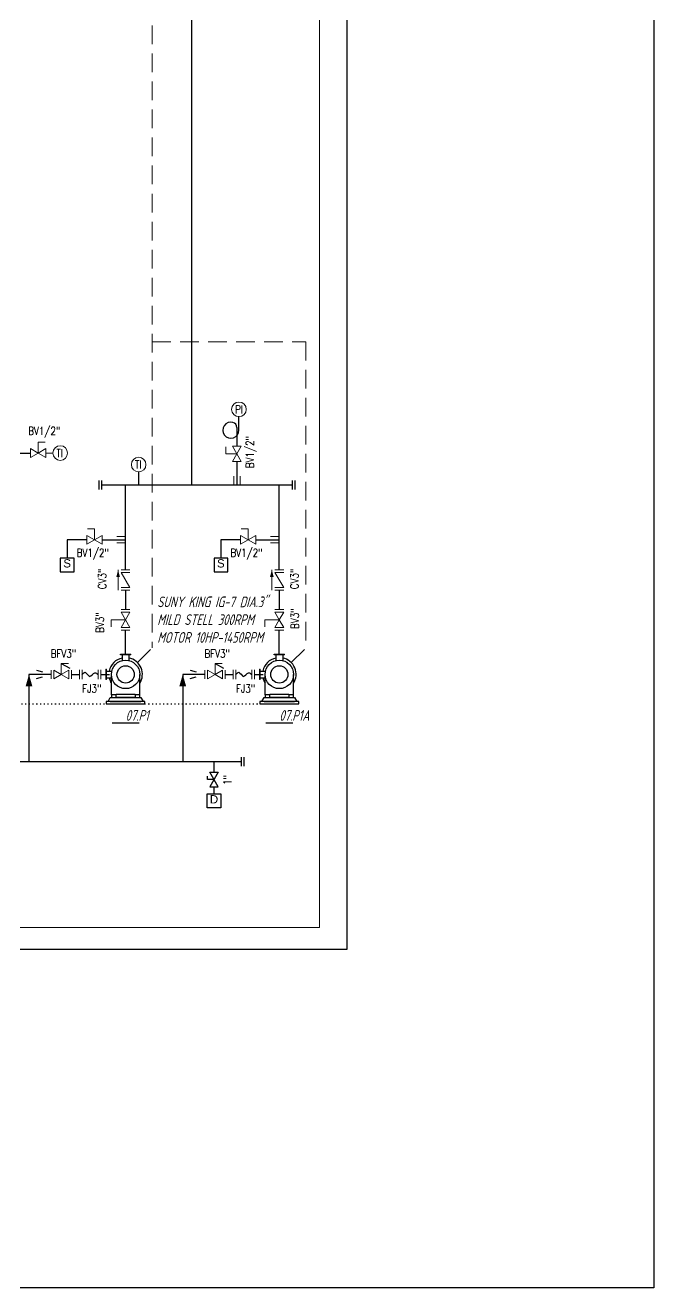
# Model space of a CAD drawing. Extents: x -29512 to 147477, y -5232 to 39709.
# Drawn here: x 140881.8 to 140940.7, y 9031.2 to 9149.5 of the extents above; entities that cross this region are included whole.
import ezdxf
from ezdxf.enums import TextEntityAlignment as Align

# ---------------------------------------------------------------- set-up
doc = ezdxf.new("R2010")
doc.units = 0
for name, pattern in [('DASHDOT', [25.4, 12.7, -6.35, 0, -6.35]), ('DOTTED', [0.25, 0, -0.25]), ('HIDDEN', [0.375, 0.25, -0.125])]:
    doc.linetypes.add(name, pattern=pattern)
doc.layers.get('0').update_dxf_attribs({"linetype": 'CONTINUOUS'})
for name, color, linetype in [('6', 6, 'DASHDOT'), ('DIMENSION', 3, 'CONTINUOUS'), ('HATCH', 4, 'CONTINUOUS'), ('NUVOLA', 6, 'CONTINUOUS'), ('roller', 11, 'CONTINUOUS'), ('S', 7, 'CONTINUOUS')]:
    doc.layers.add(name, color=color, linetype=linetype)
for name, color, linetype, lineweight in [('DIMENSI', 20, 'CONTINUOUS', 9), ('FITTING', 7, 'CONTINUOUS', 13), ('TAG', 140, 'CONTINUOUS', 13)]:
    doc.layers.add(name, color=color, linetype=linetype, lineweight=lineweight)
doc.styles.add('A3', font='arial.ttf', dxfattribs={"height": 0.3})
doc.styles.add('Romans100', font='romans.shx', dxfattribs={"width": 0.8, "height": 200})
doc.styles.add('S', font='ITALIC', dxfattribs={"height": 6})
doc.styles.add('STYLE4', font='isocp.shx', dxfattribs={"width": 0.8, "oblique": 15, "height": 2})

# ---------------------------------------------------------------- blocks, each defined once
blk = doc.blocks.new('PRESA', base_point=(1.75, 0.1))
for p, q in [((1.5, 0.1), (1.5, 0.6)), ((1.5, 0.6), (2, 0.6)), ((2, 0.6), (2, 0.1)), ((2, 0.1), (1.5, 0.1))]:
    blk.add_line(p, q)
at = {"style": 'S', "width": 1.2}
blk.add_attdef('1', text='', height=0.3, dxfattribs=at).set_placement((1.75, 0.2), align=Align.CENTER)

msp = doc.modelspace()

# ---------------------------------------------------------------- linework, layer by layer
at = {"color": 6, "lineweight": 20}
for p, q in [((140909.378, 9064.9332), (140909.378, 9218.6933)), ((140843.033, 9064.9332), (140909.378, 9064.9332))]:
    msp.add_line(p, q, dxfattribs=at)
at = {"color": 7, "lineweight": 20}
for p, q in [((140883.6761, 9110.4169), (140883.0107, 9110.4169)), ((140883.0107, 9109.382), (140883.0107, 9110.4169)), ((140900.6016, 9109.9672), (140900.6016, 9109.3017)), ((140901.6365, 9109.3017), (140900.6016, 9109.3017)), ((140887.6261, 9102.2901), (140888.2916, 9102.2901)), ((140888.2916, 9101.2551), (140888.2916, 9102.2901)), ((140902.0333, 9102.2901), (140902.6988, 9102.2901)), ((140902.6988, 9101.2551), (140902.6988, 9102.2901)), ((140891.2037, 9093.7495), (140889.8383, 9093.7495)), ((140889.8383, 9093.084), (140889.8383, 9093.7495)), ((140904.2455, 9093.084), (140904.2455, 9093.7495)), ((140905.6109, 9093.7495), (140904.2455, 9093.7495)), ((140885.8415, 9089.6711), (140885.176, 9089.6711)), ((140885.176, 9088.6362), (140885.176, 9089.6711)), ((140900.2486, 9089.6711), (140899.5832, 9089.6711)), ((140899.5832, 9088.6362), (140899.5832, 9089.6711))]:
    msp.add_line(p, q, dxfattribs=at)
at = {"color": 7}
for p, q in [((140888.7202, 9105.9774), (140888.7202, 9106.8017)), ((140888.9675, 9105.9774), (140888.9675, 9106.8017)), ((140906.8334, 9105.9774), (140906.8334, 9106.8017)), ((140907.0807, 9105.9774), (140907.0807, 9106.8017)), ((140902.0781, 9080.0514), (140902.0781, 9080.8757)), ((140902.3255, 9080.0514), (140902.3255, 9080.8757))]:
    msp.add_line(p, q, dxfattribs=at)
at = {"color": 30, "lineweight": 20}
for p, q in [((140891.2037, 9098.4484), (140891.2037, 9098.4518)), ((140905.6109, 9098.4484), (140905.6109, 9098.4518))]:
    msp.add_line(p, q, dxfattribs=at)
for p, q in [((140899.0917, 9079.4879), (140899.8785, 9079.4879)), ((140899.8785, 9079.4879), (140899.0917, 9078.111)), ((140899.8785, 9078.111), (140899.0917, 9079.4879)), ((140898.895, 9078.7995), (140898.895, 9079.0945)), ((140899.4851, 9078.7995), (140898.895, 9078.7995)), ((140899.0917, 9078.111), (140899.8785, 9078.111))]:
    msp.add_line(p, q)
at = {"color": 7, "lineweight": 20}
for centre in [(140901.8274, 9113.4778), (140885.0791, 9109.382), (140892.4314, 9108.3007)]:
    msp.add_circle(centre, 0.6834, dxfattribs=at)
for points in [[(140887.1345, 9088.6362), (140887.4102, 9088.8336), (140887.8134, 9088.4528), (140888.3231, 9088.7861), (140888.6196, 9088.6362)], [(140901.5417, 9088.6362), (140901.8174, 9088.8336), (140902.2206, 9088.4528), (140902.7302, 9088.7861), (140903.0268, 9088.6362)]]:
    msp.add_spline(points, degree=3)
at = {"layer": '6', "color": 5, "linetype": 'Continuous', "ltscale": 5}
for p, q in [((140911.9737, 9062.8965), (140911.9737, 9220.948)), ((140832.6708, 9062.8965), (140911.9737, 9062.8965))]:
    msp.add_line(p, q, dxfattribs=at)
at = {"layer": 'DIMENSI', "color": 0, "linetype": 'ByBlock', "lineweight": 9}
for points in [[(140890.7209, 9090.5318), (140891.6866, 9090.5318)], [(140890.7209, 9090.4585), (140891.6866, 9090.4585)], [(140905.128, 9090.5318), (140906.0937, 9090.5318)], [(140905.128, 9090.4585), (140906.0937, 9090.4585)], [(140889.3466, 9088.1534), (140889.3466, 9089.1191)], [(140889.4198, 9088.1534), (140889.4198, 9089.1191)], [(140903.7537, 9088.1534), (140903.7537, 9089.1191)], [(140903.827, 9088.1534), (140903.827, 9089.1191)]]:
    msp.add_lwpolyline(points, close=True, dxfattribs=at)
at = {"layer": 'DIMENSION', "color": 4, "linetype": 'HIDDEN', "lineweight": 13, "ltscale": 7}
for p, q in [((140893.685, 9152.0645), (140893.685, 9091.1175)), ((140893.685, 9119.8129), (140908.0922, 9119.8129)), ((140908.0922, 9119.8129), (140908.0922, 9091.1175)), ((140892.3149, 9089.7474), (140893.685, 9091.1175)), ((140906.7221, 9089.7474), (140908.0922, 9091.1175))]:
    msp.add_line(p, q, dxfattribs=at)
at = {"layer": 'DIMENSION', "color": 0, "linetype": 'ByBlock', "ltscale": 0.5}
for p, q in [((140885.7289, 9101.2551), (140885.7289, 9099.5464)), ((140900.1361, 9101.2551), (140900.1361, 9099.5464)), ((140891.6866, 9090.4585), (140891.6866, 9090.5318)), ((140906.0937, 9090.4585), (140906.0937, 9090.5318)), ((140899.4851, 9080.4636), (140899.4851, 9079.4879)), ((140899.4851, 9078.111), (140899.4851, 9077.4359))]:
    msp.add_line(p, q, dxfattribs=at)
at = {"layer": 'DIMENSION', "color": 1}
for p, q in [((140889.9436, 9084.0967), (140892.4732, 9084.0967)), ((140904.3508, 9084.0967), (140906.8804, 9084.0967))]:
    msp.add_line(p, q, dxfattribs=at)
at = {"layer": 'DIMENSION', "color": 6, "linetype": 'ByBlock', "ltscale": 0.5}
msp.add_lwpolyline([(140940.703, 9031.1599), (140590.0902, 9031.1599), (140590.0902, 9245.4583), (140940.703, 9245.4583)], close=True, dxfattribs=at)
at = {"layer": 'DIMENSION', "color": 0, "linetype": 'ByBlock', "ltscale": 0.5}
for points in [[(140890.886, 9090.1752, 0.29941233), (140889.6647, 9088.9539)], [(140892.5363, 9087.8033, 0.52247313), (140891.5214, 9090.1752)], [(140905.2932, 9090.1752, 0.29941233), (140904.0719, 9088.9539)], [(140906.9435, 9087.8033, 0.52247313), (140905.9286, 9090.1752)], [(140889.6647, 9088.3185, 0.08899884), (140889.8711, 9087.8033)], [(140904.0719, 9088.3185, 0.08899884), (140904.2783, 9087.8033)]]:
    msp.add_lwpolyline(points, format="xyb", dxfattribs=at)
for points in [[(140890.7209, 9090.4585), (140890.7209, 9090.5318)], [(140890.886, 9090.4585), (140890.886, 9089.9304)], [(140891.5214, 9090.4585), (140891.5214, 9089.9304)], [(140905.128, 9090.4585), (140905.128, 9090.5318)], [(140905.2932, 9090.4585), (140905.2932, 9089.9304)], [(140905.9286, 9090.4585), (140905.9286, 9089.9304)], [(140889.3466, 9089.1191), (140889.4198, 9089.1191)], [(140889.4198, 9088.9539), (140889.9096, 9088.9539)], [(140903.7537, 9089.1191), (140903.827, 9089.1191)], [(140903.827, 9088.9539), (140904.3167, 9088.9539)], [(140889.4198, 9088.1534), (140889.3466, 9088.1534)], [(140889.4198, 9088.3185), (140889.9096, 9088.3185)], [(140889.8711, 9086.7389), (140889.8711, 9088.6362)], [(140892.5363, 9086.7389), (140892.5363, 9088.6362)], [(140903.827, 9088.1534), (140903.7537, 9088.1534)], [(140903.827, 9088.3185), (140904.3167, 9088.3185)], [(140904.2783, 9086.7389), (140904.2783, 9088.6362)], [(140906.9435, 9086.7389), (140906.9435, 9088.6362)], [(140889.5567, 9086.0838), (140889.7682, 9086.4839), (140892.6392, 9086.4839), (140892.8507, 9086.0838)], [(140890.3162, 9086.7389), (140889.8711, 9086.7389), (140889.8711, 9086.4839), (140892.5363, 9086.4839), (140892.5363, 9086.7389), (140892.0912, 9086.7389)], [(140903.9639, 9086.0838), (140904.1754, 9086.4839), (140907.0464, 9086.4839), (140907.2579, 9086.0838)], [(140904.7234, 9086.7389), (140904.2783, 9086.7389), (140904.2783, 9086.4839), (140906.9435, 9086.4839), (140906.9435, 9086.7389), (140906.4984, 9086.7389)], [(140889.7682, 9086.0838), (140892.6392, 9086.0838)], [(140904.1754, 9086.0838), (140907.0464, 9086.0838)]]:
    msp.add_lwpolyline(points, dxfattribs=at)
for points in [[(140890.3162, 9086.8004), (140892.0912, 9086.8004), (140892.0912, 9086.4839), (140890.3162, 9086.4839)], [(140904.7234, 9086.8004), (140906.4984, 9086.8004), (140906.4984, 9086.4839), (140904.7234, 9086.4839)], [(140889.3859, 9085.8738), (140893.0216, 9085.8738), (140893.0216, 9086.0838), (140889.3859, 9086.0838)], [(140903.793, 9085.8738), (140907.4287, 9085.8738), (140907.4287, 9086.0838), (140903.793, 9086.0838)]]:
    msp.add_lwpolyline(points, close=True, dxfattribs=at)
for centre, radius in [((140891.2037, 9088.6362), 1.3326), ((140905.6109, 9088.6362), 1.3326), ((140891.2037, 9088.6362), 0.8065), ((140905.6109, 9088.6362), 0.8065)]:
    msp.add_circle(centre, radius, dxfattribs=at)
at = {"layer": 'FITTING', "linetype": 'ByBlock', "ltscale": 0.5}
msp.add_line((140883.7246, 9109.382), (140884.3957, 9109.382), dxfattribs=at)
at = {"layer": 'FITTING', "lineweight": 20}
for p, q in [((140901.3404, 9106.3896), (140901.3404, 9107.2139)), ((140901.9326, 9106.3896), (140901.9326, 9107.2139)), ((140891.2037, 9101.5512), (140890.3794, 9101.5512)), ((140891.2037, 9100.959), (140890.3794, 9100.959)), ((140905.6109, 9101.5512), (140904.7866, 9101.5512)), ((140905.6109, 9100.959), (140904.7866, 9100.959)), ((140890.5039, 9098.4482), (140890.5039, 9096.526)), ((140891.6159, 9098.4484), (140890.7916, 9098.4484)), ((140904.9111, 9098.4482), (140904.9111, 9096.526)), ((140906.023, 9098.4484), (140905.1987, 9098.4484)), ((140891.6159, 9096.526), (140890.7916, 9096.526)), ((140906.023, 9096.526), (140905.1987, 9096.526)), ((140890.7916, 9094.7106), (140891.6159, 9094.7106)), ((140905.1987, 9094.7106), (140906.023, 9094.7106)), ((140890.7916, 9092.7883), (140891.6159, 9092.7883)), ((140905.1987, 9092.7883), (140906.023, 9092.7883)), ((140884.2148, 9088.2241), (140884.2148, 9089.0484)), ((140886.1372, 9088.2241), (140886.1372, 9089.0484)), ((140898.622, 9088.2241), (140898.622, 9089.0484)), ((140900.5443, 9088.2241), (140900.5443, 9089.0484))]:
    msp.add_line(p, q, dxfattribs=at)
at = {"layer": 'FITTING'}
for p, q in [((140886.8773, 9089.0649), (140886.8773, 9088.2075)), ((140887.1345, 9089.0649), (140887.1345, 9088.2075)), ((140888.6196, 9089.0649), (140888.6196, 9088.2075)), ((140888.8769, 9089.0649), (140888.8769, 9088.2075)), ((140901.2844, 9089.0649), (140901.2844, 9088.2075)), ((140901.5417, 9089.0649), (140901.5417, 9088.2075)), ((140903.0268, 9089.0649), (140903.0268, 9088.2075)), ((140903.2841, 9089.0649), (140903.2841, 9088.2075))]:
    msp.add_line(p, q, dxfattribs=at)
at = {"layer": 'FITTING', "lineweight": 20}
for points in [[(140883.0107, 9109.382), (140882.2968, 9108.9698), (140882.2968, 9109.7941)], [(140883.0107, 9109.382), (140883.7246, 9108.9698), (140883.7246, 9109.7941)], [(140901.6365, 9109.3017), (140902.0486, 9110.0156), (140901.2243, 9110.0156)], [(140901.6365, 9109.3017), (140902.0486, 9108.5879), (140901.2243, 9108.5879)], [(140888.2916, 9101.2551), (140887.5777, 9100.843), (140887.5777, 9101.6673)], [(140888.2916, 9101.2551), (140889.0054, 9100.843), (140889.0054, 9101.6673)], [(140902.6988, 9101.2551), (140901.9849, 9100.843), (140901.9849, 9101.6673)], [(140902.6988, 9101.2551), (140903.4126, 9100.843), (140903.4126, 9101.6673)], [(140891.2037, 9093.7495), (140890.7916, 9094.4633), (140891.6159, 9094.4633)], [(140891.2037, 9093.7495), (140890.7916, 9093.0356), (140891.6159, 9093.0356)], [(140905.6109, 9093.7495), (140905.1987, 9094.4633), (140906.023, 9094.4633)], [(140905.6109, 9093.7495), (140905.1987, 9093.0356), (140906.023, 9093.0356)], [(140885.176, 9088.6362), (140884.4621, 9088.2241), (140884.4621, 9089.0484)], [(140885.176, 9088.6362), (140885.8899, 9088.2241), (140885.8899, 9089.0484)], [(140899.5832, 9088.6362), (140898.8693, 9088.2241), (140898.8693, 9089.0484)], [(140899.5832, 9088.6362), (140900.297, 9088.2241), (140900.297, 9089.0484)]]:
    msp.add_lwpolyline(points, close=True, dxfattribs=at)
for points in [[(140890.7916, 9098.201), (140891.6159, 9098.201), (140890.7916, 9098.201), (140891.6159, 9096.7733), (140890.7916, 9096.7733)], [(140905.1987, 9098.201), (140906.023, 9098.201), (140905.1987, 9098.201), (140906.023, 9096.7733), (140905.1987, 9096.7733)]]:
    msp.add_lwpolyline(points, dxfattribs=at)
for points in [[(140890.6726, 9097.7751), (140890.5039, 9098.4482), (140890.3358, 9097.7751)], [(140905.0797, 9097.7751), (140904.9111, 9098.4482), (140904.743, 9097.7751)]]:
    msp.add_solid(points, dxfattribs=at)
at = {"layer": 'HATCH', "color": 7}
for p, q in [((140901.8274, 9111.5278), (140901.8274, 9112.7944)), ((140901.6365, 9111.776), (140901.6365, 9110.0156)), ((140881.0227, 9109.382), (140882.2968, 9109.382)), ((140901.6365, 9108.5879), (140901.6365, 9106.3896)), ((140892.4314, 9106.3896), (140892.4314, 9107.6173)), ((140887.5777, 9101.2551), (140885.7289, 9101.2551)), ((140889.0054, 9101.2551), (140891.2037, 9101.2551)), ((140901.9849, 9101.2551), (140900.1361, 9101.2551)), ((140903.4126, 9101.2551), (140905.6109, 9101.2551)), ((140885.176, 9089.6711), (140885.9748, 9089.2099)), ((140899.5832, 9089.6711), (140900.382, 9089.2099))]:
    msp.add_line(p, q, dxfattribs=at)
at = {"layer": 'HATCH', "color": 7, "linetype": 'DOTTED'}
msp.add_line((140799.882, 9085.8738), (140905.1961, 9085.8738), dxfattribs=at)
at = {"layer": 'HATCH', "color": 7}
for centre, radius, start, end in [((140901.0707, 9111.5278), 0.7567, 75.15061, 0), ((140901.1365, 9111.776), 0.5, 0, 75.15061)]:
    msp.add_arc(centre, radius, start, end, dxfattribs=at)
at = {"layer": 'NUVOLA', "color": 1}
for p, q in [((140897.4068, 9106.3896), (140897.4068, 9155.7864)), ((140888.9675, 9106.3896), (140906.8334, 9106.3896)), ((140891.2037, 9098.4518), (140891.2037, 9106.3896)), ((140905.6109, 9098.4518), (140905.6109, 9106.3896)), ((140891.2037, 9096.526), (140891.2037, 9094.7106)), ((140905.6109, 9096.526), (140905.6109, 9094.7106)), ((140891.2037, 9090.5318), (140891.2037, 9092.7883)), ((140905.6109, 9090.5318), (140905.6109, 9092.7883)), ((140884.2148, 9088.6362), (140882.1501, 9088.6362)), ((140882.1501, 9088.6362), (140882.1501, 9080.4636)), ((140886.1372, 9088.6362), (140886.8773, 9088.6362)), ((140888.8769, 9088.6362), (140889.705, 9088.6362)), ((140896.5573, 9088.6362), (140896.5573, 9080.4636)), ((140898.622, 9088.6362), (140896.5573, 9088.6362)), ((140900.5443, 9088.6362), (140901.2844, 9088.6362)), ((140903.2841, 9088.6362), (140904.1122, 9088.6362)), ((140866.6415, 9080.4636), (140902.0781, 9080.4636))]:
    msp.add_line(p, q, dxfattribs=at)
for points in [[(140882.1501, 9088.6362), (140882.4648, 9087.5347), (140881.8354, 9087.5347)], [(140896.5573, 9088.6362), (140896.872, 9087.5347), (140896.2425, 9087.5347)]]:
    msp.add_solid(points, dxfattribs=at)
at = {"layer": 'roller', "color": 0, "linetype": 'ByBlock', "lineweight": 9}
for p, q in [((140892.3602, 9085.8738), (140890.0473, 9085.8738)), ((140892.3602, 9085.8738), (140890.0473, 9085.8738)), ((140906.7673, 9085.8738), (140904.4545, 9085.8738)), ((140906.7673, 9085.8738), (140904.4545, 9085.8738))]:
    msp.add_line(p, q, dxfattribs=at)
at = {"layer": 'S'}
for p, q in [((140882.8553, 9089.0296), (140883.4061, 9088.8723)), ((140897.2625, 9089.0296), (140897.8132, 9088.8723)), ((140882.8553, 9088.2428), (140883.4061, 9088.4002)), ((140897.2625, 9088.2428), (140897.8132, 9088.4002))]:
    msp.add_line(p, q, dxfattribs=at)

# ---------------------------------------------------------------- block references
ref = msp.add_blockref('PRESA', (140885.7289, 9098.2557), dxfattribs=dict(xscale=-2.581460861898449, yscale=2.581460861912547, zscale=2.581460861912586))
ref.add_attrib('1', 'S', dxfattribs={"height": 0.7744, "style": 'A3'}).set_placement((140885.7227, 9098.6584), align=Align.CENTER)
ref = msp.add_blockref('PRESA', (140900.1361, 9098.2557), dxfattribs=dict(xscale=-2.581460861898449, yscale=2.581460861912547, zscale=2.581460861912586))
ref.add_attrib('1', 'S', dxfattribs={"height": 0.7744, "style": 'A3'}).set_placement((140900.1299, 9098.6584), align=Align.CENTER)
ref = msp.add_blockref('PRESA', (140899.4851, 9076.1451), dxfattribs=dict(xscale=2.581460861898449, yscale=2.581460861912547, zscale=2.581460861912586))
ref.add_attrib('1', 'D', dxfattribs={"height": 0.7744, "style": 'A3'}).set_placement((140899.4913, 9076.5479), align=Align.CENTER)

# ---------------------------------------------------------------- texts
at = {"layer": 'DIMENSION', "color": 2, "insert": (140894.1743, 9095.9364), "char_height": 1, "attachment_point": 1, "style": 'STYLE4'}
msp.add_mtext('SUNY KING IG-7 DIA.3"\\PMILD STELL 300RPM\\PMOTOR 10HP-1450RPM', dxfattribs=at)
at = {"layer": 'DIMENSION', "color": 1, "char_height": 1, "attachment_point": 1, "style": 'STYLE4'}
for s, insert in [('07.P1}', (140891.2076, 9085.2932)), ('07.P1A}', (140905.6148, 9085.2932))]:
    msp.add_mtext(s, dxfattribs=dict(at, insert=insert))
at = {"layer": 'TAG', "color": 6, "lineweight": 20, "style": 'Romans100', "width": 0.8}
msp.add_text('1"', height=0.75, rotation=90, dxfattribs=at).set_placement((140901.1154, 9079.2024), align=Align.RIGHT)
at = {"layer": 'TAG', "color": 6, "lineweight": 20, "char_height": 0.75, "width": 7.302947, "attachment_point": 5, "style": 'Romans100'}
for s, insert in [('{PI}', (140901.8362, 9113.4784)), ('BV1/2"', (140883.5832, 9111.3346)), ('{TI}', (140885.0311, 9109.3753)), ('{TI}', (140892.3834, 9108.294)), ('{BV1/2"}', (140888.1248, 9099.9195)), ('{BV1/2"}', (140902.5319, 9099.9195)), ('{BFV3"}', (140885.3787, 9090.5889)), ('{BFV3"}', (140899.7858, 9090.5889)), ('{FJ3"}', (140888.0388, 9087.3112)), ('{FJ3"}', (140902.446, 9087.3112))]:
    msp.add_mtext(s, dxfattribs=dict(at, insert=insert))
at = {"layer": 'TAG', "color": 6, "lineweight": 20, "char_height": 0.75, "width": 7.302947, "attachment_point": 5, "rotation": 90, "style": 'Romans100'}
for s, insert in [('{BV1/2"}', (140902.9721, 9109.4685)), ('{CV3"}', (140889.0187, 9097.5867)), ('{CV3"}', (140907.0256, 9097.5867)), ('{BV3"}', (140907.0656, 9093.8571)), ('{BV3"}', (140888.804, 9093.4991))]:
    msp.add_mtext(s, dxfattribs=dict(at, insert=insert))

doc.saveas('drawing.dxf')
